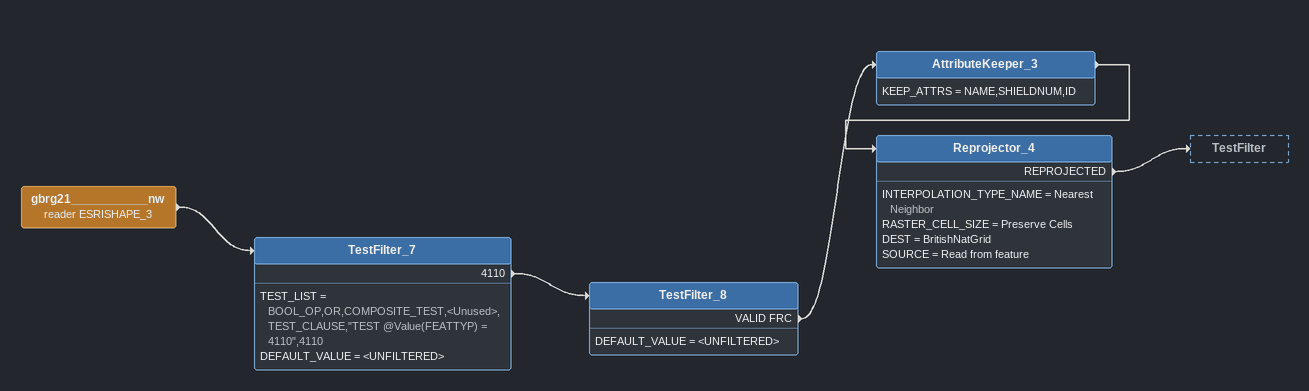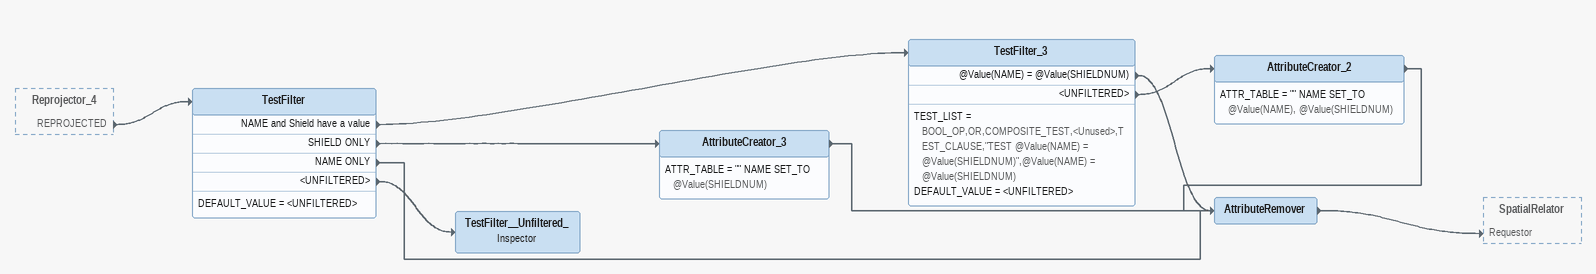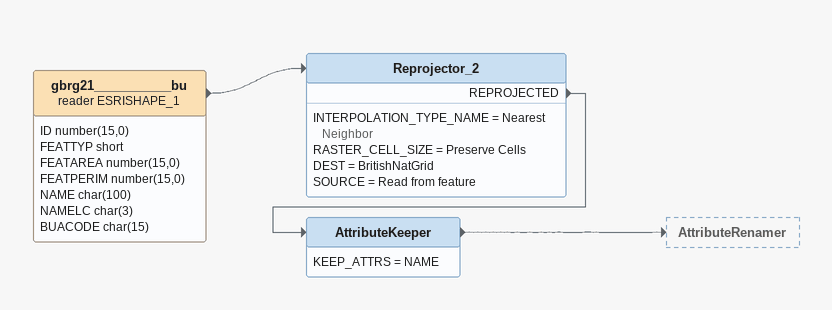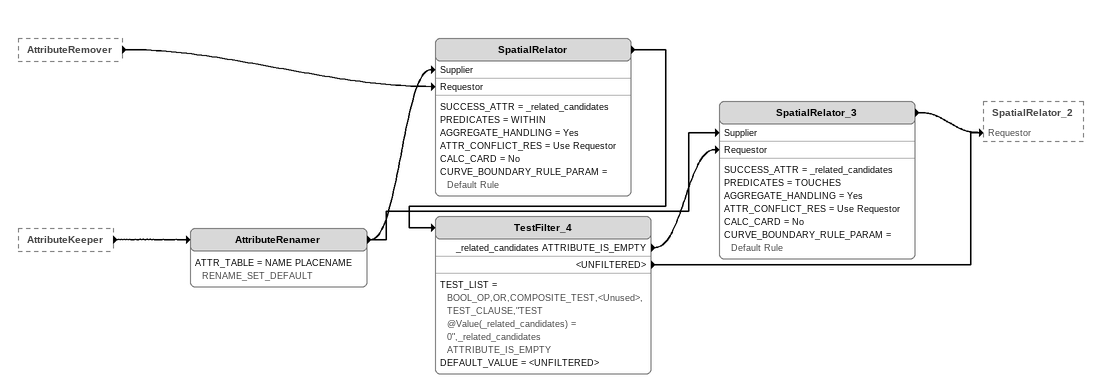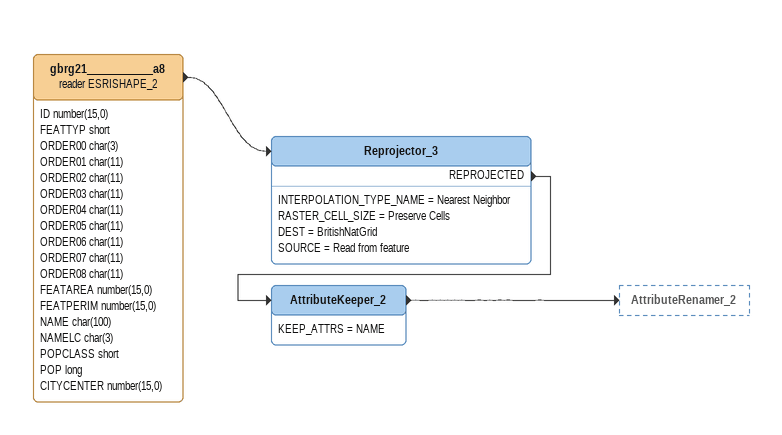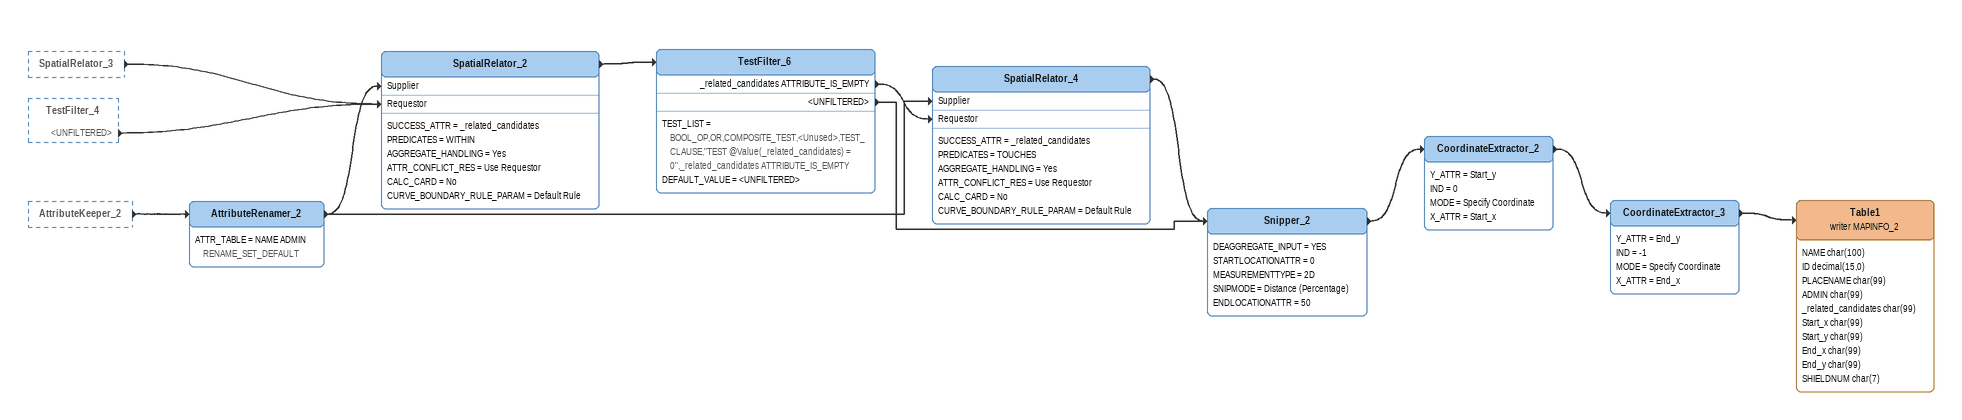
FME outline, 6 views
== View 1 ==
gbrg21___________nw (reader ESRISHAPE_3)
    -> TestFilter_7
TestFilter_7
    TEST_LIST = BOOL_OP,OR,COMPOSITE_TEST,<Unused>,TEST_CLAUSE,"TEST @Value(FEATTYP) = 4110",4110
    DEFAULT_VALUE = <UNFILTERED>
    4110 -> TestFilter_8
TestFilter_8
    DEFAULT_VALUE = <UNFILTERED>
    VALID FRC -> AttributeKeeper_3
AttributeKeeper_3
    KEEP_ATTRS = NAME,SHIELDNUM,ID
    -> Reprojector_4
Reprojector_4
    INTERPOLATION_TYPE_NAME = Nearest Neighbor
    RASTER_CELL_SIZE = Preserve Cells
    DEST = BritishNatGrid
    SOURCE = Read from feature
    REPROJECTED -> TestFilter

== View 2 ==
Reprojector_4 [outside]
    REPROJECTED -> TestFilter
TestFilter
    DEFAULT_VALUE = <UNFILTERED>
    NAME and Shield have a value -> TestFilter_3
    SHIELD ONLY -> AttributeCreator_3
    NAME ONLY -> AttributeRemover
    <UNFILTERED> -> TestFilter__Unfiltered_
TestFilter_3
    TEST_LIST = BOOL_OP,OR,COMPOSITE_TEST,<Unused>,TEST_CLAUSE,"TEST @Value(NAME) = @Value(SHIELDNUM)",@Value(NAME) = @Value(SHIELDNUM)
    DEFAULT_VALUE = <UNFILTERED>
    @Value(NAME) = @Value(SHIELDNUM) -> AttributeRemover
    <UNFILTERED> -> AttributeCreator_2
AttributeCreator_2
    ATTR_TABLE = "" NAME SET_TO @Value(NAME), @Value(SHIELDNUM)
    -> AttributeRemover
AttributeCreator_3
    ATTR_TABLE = "" NAME SET_TO @Value(SHIELDNUM)
    -> AttributeRemover
AttributeRemover
    -> SpatialRelator [Requestor]
TestFilter__Unfiltered_: Inspector

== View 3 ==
gbrg21___________bu (reader ESRISHAPE_1)
    attributes: ID number(15,0), FEATTYP short, FEATAREA number(15,0), FEATPERIM number(15,0), NAME char(100), NAMELC char(3), BUACODE char(15)
    -> Reprojector_2
Reprojector_2
    INTERPOLATION_TYPE_NAME = Nearest Neighbor
    RASTER_CELL_SIZE = Preserve Cells
    DEST = BritishNatGrid
    SOURCE = Read from feature
    REPROJECTED -> AttributeKeeper
AttributeKeeper
    KEEP_ATTRS = NAME
    -> AttributeRenamer

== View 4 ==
AttributeRemover [outside]
    -> SpatialRelator [Requestor]
AttributeKeeper [outside]
    -> AttributeRenamer
AttributeRenamer
    ATTR_TABLE = NAME PLACENAME RENAME_SET_DEFAULT
    -> SpatialRelator [Supplier]
    -> SpatialRelator_3 [Supplier]
SpatialRelator
    SUCCESS_ATTR = _related_candidates
    PREDICATES = WITHIN
    AGGREGATE_HANDLING = Yes
    ATTR_CONFLICT_RES = Use Requestor
    CALC_CARD = No
    CURVE_BOUNDARY_RULE_PARAM = Default Rule
    -> TestFilter_4
TestFilter_4
    TEST_LIST = BOOL_OP,OR,COMPOSITE_TEST,<Unused>,TEST_CLAUSE,"TEST @Value(_related_candidates) = 0",_related_candidates ATTRIBUTE_IS_EMPTY
    DEFAULT_VALUE = <UNFILTERED>
    _related_candidates ATTRIBUTE_IS_EMPTY -> SpatialRelator_3 [Requestor]
    <UNFILTERED> -> SpatialRelator_2 [Requestor]
SpatialRelator_3
    SUCCESS_ATTR = _related_candidates
    PREDICATES = TOUCHES
    AGGREGATE_HANDLING = Yes
    ATTR_CONFLICT_RES = Use Requestor
    CALC_CARD = No
    CURVE_BOUNDARY_RULE_PARAM = Default Rule
    -> SpatialRelator_2 [Requestor]

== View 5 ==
gbrg21___________a8 (reader ESRISHAPE_2)
    attributes: ID number(15,0), FEATTYP short, ORDER00 char(3), ORDER01 char(11), ORDER02 char(11), ORDER03 char(11), ORDER04 char(11), ORDER05 char(11), ORDER06 char(11), ORDER07 char(11), ORDER08 char(11), FEATAREA number(15,0), FEATPERIM number(15,0), NAME char(100), NAMELC char(3), POPCLASS short, POP long, CITYCENTER number(15,0)
    -> Reprojector_3
Reprojector_3
    INTERPOLATION_TYPE_NAME = Nearest Neighbor
    RASTER_CELL_SIZE = Preserve Cells
    DEST = BritishNatGrid
    SOURCE = Read from feature
    REPROJECTED -> AttributeKeeper_2
AttributeKeeper_2
    KEEP_ATTRS = NAME
    -> AttributeRenamer_2

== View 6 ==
SpatialRelator_3 [outside]
    -> SpatialRelator_2 [Requestor]
TestFilter_4 [outside]
    <UNFILTERED> -> SpatialRelator_2 [Requestor]
AttributeKeeper_2 [outside]
    -> AttributeRenamer_2
AttributeRenamer_2
    ATTR_TABLE = NAME ADMIN RENAME_SET_DEFAULT
    -> SpatialRelator_2 [Supplier]
    -> SpatialRelator_4 [Supplier]
SpatialRelator_2
    SUCCESS_ATTR = _related_candidates
    PREDICATES = WITHIN
    AGGREGATE_HANDLING = Yes
    ATTR_CONFLICT_RES = Use Requestor
    CALC_CARD = No
    CURVE_BOUNDARY_RULE_PARAM = Default Rule
    -> TestFilter_6
TestFilter_6
    TEST_LIST = BOOL_OP,OR,COMPOSITE_TEST,<Unused>,TEST_CLAUSE,"TEST @Value(_related_candidates) = 0",_related_candidates ATTRIBUTE_IS_EMPTY
    DEFAULT_VALUE = <UNFILTERED>
    _related_candidates ATTRIBUTE_IS_EMPTY -> SpatialRelator_4 [Requestor]
    <UNFILTERED> -> Snipper_2
SpatialRelator_4
    SUCCESS_ATTR = _related_candidates
    PREDICATES = TOUCHES
    AGGREGATE_HANDLING = Yes
    ATTR_CONFLICT_RES = Use Requestor
    CALC_CARD = No
    CURVE_BOUNDARY_RULE_PARAM = Default Rule
    -> Snipper_2
Snipper_2
    DEAGGREGATE_INPUT = YES
    STARTLOCATIONATTR = 0
    MEASUREMENTTYPE = 2D
    SNIPMODE = Distance (Percentage)
    ENDLOCATIONATTR = 50
    -> CoordinateExtractor_2
CoordinateExtractor_2
    Y_ATTR = Start_y
    IND = 0
    MODE = Specify Coordinate
    X_ATTR = Start_x
    -> CoordinateExtractor_3
CoordinateExtractor_3
    Y_ATTR = End_y
    IND = -1
    MODE = Specify Coordinate
    X_ATTR = End_x
    -> Table1 (writer MAPINFO_2)
Table1 (writer MAPINFO_2)
    attributes: NAME char(100), ID decimal(15,0), PLACENAME char(99), ADMIN char(99), _related_candidates char(99), Start_x char(99), Start_y char(99), End_x char(99), End_y char(99), SHIELDNUM char(7)
